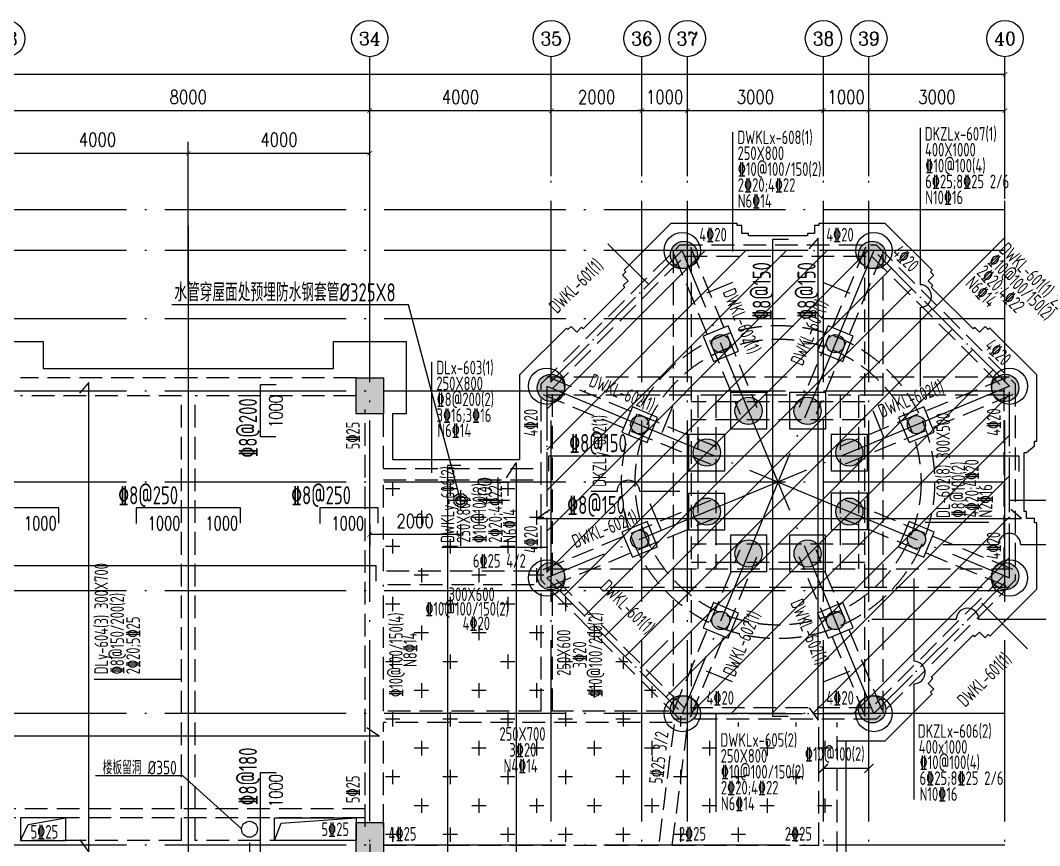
# Model space of a CAD drawing. Header units: millimetres. Extents: x 2998490 to 15040601, y 444546 to 7822218.
# Drawn here: x 14912272 to 14934736, y 7507055 to 7525238 of the extents above; entities that cross this region are included whole.
import ezdxf
from ezdxf.enums import TextEntityAlignment as Align

# ---------------------------------------------------------------- set-up
doc = ezdxf.new("R2010")
doc.units = ezdxf.units.MM
doc.header["$LTSCALE"] = 2000
doc.linetypes.add('DASH', pattern=[0.35, 0.25, -0.1])
doc.linetypes.add('DOTE', pattern=[2.42, 2, -0.2, 0.02, -0.2])
for name, color, linetype in [('3-AXIS', 3, 'Continuous'), ('3-AXIS_TEXT', 7, 'Continuous'), ('3-ban', 84, 'Continuous'), ('3-ban-hatch', 9, 'Continuous'), ('3-ban-rein', 1, 'Continuous'), ('3-ban-TEXT', 7, 'Continuous'), ('3-ban设备基础', 3, 'Continuous'), ('3-column-DOWN', 232, 'Continuous'), ('3-COLUMN-UP', 2, 'Continuous'), ('3-dote', 43, 'DOTE'), ('3-HATCH', 8, 'Continuous'), ('3-liang-rein-X', 54, 'Continuous'), ('3-liang-rein-Y', 130, 'Continuous'), ('3-liang-R截面-X', 50, 'Continuous'), ('3-liang-R截面-Y', 70, 'Continuous'), ('3-liang-s-1', 44, 'Continuous'), ('3-liang-xu', 120, 'DASH'), ('AXIS', 3, 'Continuous'), ('AXIS_TEXT', 7, 'Continuous'), ('DOTE', 9, 'DOTE')]:
    doc.layers.add(name, color=color, linetype=linetype)
doc.layers.add('3-零部件', color=73, linetype='Continuous', lineweight=5)
doc.styles.add('_TCH_AXIS', font='COMPLEX', dxfattribs={"bigfont": 'GBCBIG'})
doc.styles.add('COMPLEX', font='COMPLEX')
doc.styles.add('DIM_FONT', font='SIMPLEX', dxfattribs={"width": 0.8, "bigfont": 'HZTXT'})
doc.styles.add('NT4', font='tssdeng.shx', dxfattribs={"width": 0.65, "bigfont": 'tssdchn.shx'})
doc.styles.add('TJ1', font='tj-romans1.shx', dxfattribs={"width": 0.8, "bigfont": 'tj-hztxt1.shx'})
doc.styles.add('TSSD_Rein', font='Tssdeng.shx', dxfattribs={"width": 0.7, "bigfont": 'hztxt.shx'})
doc.dimstyles.new('DIMN100', dxfattribs={"dimtxt": 300, "dimasz": 100, "dimexe": 250, "dimexo": 300, "dimgap": 150, "dimtad": 1, "dimdec": 0, "dimzin": 0, "dimdsep": 46, "dimtxsty": 'DIM_FONT', "dimblk": 'ARCHTICK', "dimcen": 0.09, "dimclrt": 7, "dimazin": 2, "dimtfac": 1, "dimtdec": 0, "dimtix": 1, "dimtmove": 2, "dimatfit": 3, "dimldrblk": 'ARCHTICK', "dimfxl": 0, "dimtolj": 1, "dimtzin": 0, "dimarcsym": 0})

# ---------------------------------------------------------------- blocks, each defined once
blk = doc.blocks.new('_ArchTick')
at = {"color": 0, "linetype": 'ByBlock', "const_width": 0.15}
blk.add_lwpolyline([(-0.5, -0.5), (0.5, 0.5)], dxfattribs=at)
blk = doc.blocks.new('*D706')
at = {"layer": 'AXIS', "color": 0, "lineweight": -2}
for p, q in [((14911972, 7522109), (14911972, 7523500)), ((14919972, 7522109), (14919972, 7523500)), ((14911972, 7523250), (14919972, 7523250))]:
    blk.add_line(p, q, dxfattribs=at)
at = {"layer": 'Defpoints', "color": 0}
for p in [(14919972, 7523250), (14911972, 7521809), (14919972, 7521809)]:
    blk.add_point(p, dxfattribs=at)
at = {"layer": 'AXIS', "color": 0, "lineweight": -2, "xscale": 100, "yscale": 100, "zscale": 100, "rotation": 180}
blk.add_blockref('_ArchTick', (14911972, 7523250), dxfattribs=at)
at = {"layer": 'AXIS', "color": 0, "lineweight": -2, "xscale": 100, "yscale": 100, "zscale": 100}
blk.add_blockref('_ArchTick', (14919972, 7523250), dxfattribs=at)
at = {"layer": 'AXIS', "color": 7, "insert": (14915972, 7523550), "char_height": 300, "attachment_point": 5, "style": 'DIM_FONT'}
blk.add_mtext('\\A1;8000', dxfattribs=at)
blk = doc.blocks.new('*D707')
at = {"layer": 'AXIS', "color": 0, "lineweight": -2}
for p, q in [((14919972, 7522109), (14919972, 7523500)), ((14923972, 7522109), (14923972, 7523500)), ((14919972, 7523250), (14923972, 7523250))]:
    blk.add_line(p, q, dxfattribs=at)
at = {"layer": 'Defpoints', "color": 0}
for p in [(14923972, 7523250), (14919972, 7521809), (14923972, 7521809)]:
    blk.add_point(p, dxfattribs=at)
at = {"layer": 'AXIS', "color": 0, "lineweight": -2, "xscale": 100, "yscale": 100, "zscale": 100, "rotation": 180}
blk.add_blockref('_ArchTick', (14919972, 7523250), dxfattribs=at)
at = {"layer": 'AXIS', "color": 0, "lineweight": -2, "xscale": 100, "yscale": 100, "zscale": 100}
blk.add_blockref('_ArchTick', (14923972, 7523250), dxfattribs=at)
at = {"layer": 'AXIS', "color": 7, "insert": (14921972, 7523550), "char_height": 300, "attachment_point": 5, "style": 'DIM_FONT'}
blk.add_mtext('\\A1;4000', dxfattribs=at)
blk = doc.blocks.new('*D708')
at = {"layer": 'AXIS', "color": 0, "lineweight": -2}
for p, q in [((14923972, 7522109), (14923972, 7523500)), ((14925972, 7522109), (14925972, 7523500)), ((14923972, 7523250), (14925972, 7523250))]:
    blk.add_line(p, q, dxfattribs=at)
at = {"layer": 'Defpoints', "color": 0}
for p in [(14925972, 7523250), (14923972, 7521809), (14925972, 7521809)]:
    blk.add_point(p, dxfattribs=at)
at = {"layer": 'AXIS', "color": 0, "lineweight": -2, "xscale": 100, "yscale": 100, "zscale": 100, "rotation": 180}
blk.add_blockref('_ArchTick', (14923972, 7523250), dxfattribs=at)
at = {"layer": 'AXIS', "color": 0, "lineweight": -2, "xscale": 100, "yscale": 100, "zscale": 100}
blk.add_blockref('_ArchTick', (14925972, 7523250), dxfattribs=at)
at = {"layer": 'AXIS', "color": 7, "insert": (14924972, 7523550), "char_height": 300, "attachment_point": 5, "style": 'DIM_FONT'}
blk.add_mtext('\\A1;2000', dxfattribs=at)
blk = doc.blocks.new('*D709')
at = {"layer": 'AXIS', "color": 0, "lineweight": -2}
for p, q in [((14925972, 7522109), (14925972, 7523500)), ((14926972, 7522109), (14926972, 7523500)), ((14925972, 7523250), (14925872, 7523250)), ((14925972, 7523250), (14926972, 7523250)), ((14926972, 7523250), (14927072, 7523250))]:
    blk.add_line(p, q, dxfattribs=at)
at = {"layer": 'Defpoints', "color": 0}
for p in [(14926972, 7523250), (14925972, 7521809), (14926972, 7521809)]:
    blk.add_point(p, dxfattribs=at)
at = {"layer": 'AXIS', "color": 0, "lineweight": -2, "xscale": 100, "yscale": 100, "zscale": 100}
blk.add_blockref('_ArchTick', (14925972, 7523250), dxfattribs=at)
at = {"layer": 'AXIS', "color": 0, "lineweight": -2, "xscale": 100, "yscale": 100, "zscale": 100, "rotation": 180}
blk.add_blockref('_ArchTick', (14926972, 7523250), dxfattribs=at)
at = {"layer": 'AXIS', "color": 7, "insert": (14926472, 7523550), "char_height": 300, "attachment_point": 5, "style": 'DIM_FONT'}
blk.add_mtext('\\A1;1000', dxfattribs=at)
blk = doc.blocks.new('*D710')
at = {"layer": 'AXIS', "color": 0, "lineweight": -2}
for p, q in [((14926972, 7522109), (14926972, 7523500)), ((14929972, 7522109), (14929972, 7523500)), ((14926972, 7523250), (14929972, 7523250))]:
    blk.add_line(p, q, dxfattribs=at)
at = {"layer": 'Defpoints', "color": 0}
for p in [(14929972, 7523250), (14926972, 7521809), (14929972, 7521809)]:
    blk.add_point(p, dxfattribs=at)
at = {"layer": 'AXIS', "color": 0, "lineweight": -2, "xscale": 100, "yscale": 100, "zscale": 100, "rotation": 180}
blk.add_blockref('_ArchTick', (14926972, 7523250), dxfattribs=at)
at = {"layer": 'AXIS', "color": 0, "lineweight": -2, "xscale": 100, "yscale": 100, "zscale": 100}
blk.add_blockref('_ArchTick', (14929972, 7523250), dxfattribs=at)
at = {"layer": 'AXIS', "color": 7, "insert": (14928472, 7523550), "char_height": 300, "attachment_point": 5, "style": 'DIM_FONT'}
blk.add_mtext('\\A1;3000', dxfattribs=at)
blk = doc.blocks.new('*D711')
at = {"layer": 'AXIS', "color": 0, "lineweight": -2}
for p, q in [((14929972, 7522109), (14929972, 7523500)), ((14930973, 7522109), (14930973, 7523500)), ((14929972, 7523250), (14929872, 7523250)), ((14929972, 7523250), (14930973, 7523250)), ((14930973, 7523250), (14931073, 7523250))]:
    blk.add_line(p, q, dxfattribs=at)
at = {"layer": 'Defpoints', "color": 0}
for p in [(14930973, 7523250), (14929972, 7521809), (14930973, 7521809)]:
    blk.add_point(p, dxfattribs=at)
at = {"layer": 'AXIS', "color": 0, "lineweight": -2, "xscale": 100, "yscale": 100, "zscale": 100}
blk.add_blockref('_ArchTick', (14929972, 7523250), dxfattribs=at)
at = {"layer": 'AXIS', "color": 0, "lineweight": -2, "xscale": 100, "yscale": 100, "zscale": 100, "rotation": 180}
blk.add_blockref('_ArchTick', (14930973, 7523250), dxfattribs=at)
at = {"layer": 'AXIS', "color": 7, "insert": (14930472, 7523550), "char_height": 300, "attachment_point": 5, "style": 'DIM_FONT'}
blk.add_mtext('\\A1;1000', dxfattribs=at)
blk = doc.blocks.new('*D712')
at = {"layer": 'AXIS', "color": 0, "lineweight": -2}
for p, q in [((14930973, 7522109), (14930973, 7523500)), ((14933972, 7522109), (14933972, 7523500)), ((14930973, 7523250), (14933972, 7523250))]:
    blk.add_line(p, q, dxfattribs=at)
at = {"layer": 'Defpoints', "color": 0}
for p in [(14933972, 7523250), (14930973, 7521809), (14933972, 7521809)]:
    blk.add_point(p, dxfattribs=at)
at = {"layer": 'AXIS', "color": 0, "lineweight": -2, "xscale": 100, "yscale": 100, "zscale": 100, "rotation": 180}
blk.add_blockref('_ArchTick', (14930973, 7523250), dxfattribs=at)
at = {"layer": 'AXIS', "color": 0, "lineweight": -2, "xscale": 100, "yscale": 100, "zscale": 100}
blk.add_blockref('_ArchTick', (14933972, 7523250), dxfattribs=at)
at = {"layer": 'AXIS', "color": 7, "insert": (14932472, 7523550), "char_height": 300, "attachment_point": 5, "style": 'DIM_FONT'}
blk.add_mtext('\\A1;3000', dxfattribs=at)
blk = doc.blocks.new('*D713')
at = {"layer": 'AXIS', "color": 0, "lineweight": -2}
for p, q in [((14857722, 7521309), (14857722, 7524300)), ((14933972, 7521309), (14933972, 7524300)), ((14857722, 7524050), (14933972, 7524050))]:
    blk.add_line(p, q, dxfattribs=at)
at = {"layer": 'Defpoints', "color": 0}
for p in [(14933972, 7524050), (14857722, 7521009), (14933972, 7521009)]:
    blk.add_point(p, dxfattribs=at)
at = {"layer": 'AXIS', "color": 0, "lineweight": -2, "xscale": 100, "yscale": 100, "zscale": 100, "rotation": 180}
blk.add_blockref('_ArchTick', (14857722, 7524050), dxfattribs=at)
at = {"layer": 'AXIS', "color": 0, "lineweight": -2, "xscale": 100, "yscale": 100, "zscale": 100}
blk.add_blockref('_ArchTick', (14933972, 7524050), dxfattribs=at)
at = {"layer": 'AXIS', "color": 7, "insert": (14895847, 7524350), "char_height": 300, "attachment_point": 5, "style": 'DIM_FONT'}
blk.add_mtext('\\A1;76250', dxfattribs=at)
blk = doc.blocks.new('_AXISO')
blk.add_circle((0, 0), 0.5)
at = {"layer": '3-AXIS_TEXT', "style": 'COMPLEX', "width": 1.041667}
blk.add_attdef('A', text='', height=0.56, dxfattribs=at).set_placement((-0.25, -0.28), (0.25, -0.28), align=Align.FIT)
blk = doc.blocks.new('*D824')
at = {"layer": '3-ban设备基础', "color": 0, "lineweight": -2}
for p, q in [((14917322, 7507115), (14917322, 7505767)), ((14919972, 7507093), (14919972, 7505767)), ((14917322, 7506017), (14919972, 7506017))]:
    blk.add_line(p, q, dxfattribs=at)
at = {"layer": 'Defpoints', "color": 0}
for p in [(14917322, 7507415), (14919972, 7507393), (14919972, 7506017)]:
    blk.add_point(p, dxfattribs=at)
at = {"layer": '3-ban设备基础', "color": 0, "lineweight": -2, "xscale": 100, "yscale": 100, "zscale": 100, "rotation": 180}
blk.add_blockref('_ArchTick', (14917322, 7506017), dxfattribs=at)
at = {"layer": '3-ban设备基础', "color": 0, "lineweight": -2, "xscale": 100, "yscale": 100, "zscale": 100}
blk.add_blockref('_ArchTick', (14919972, 7506017), dxfattribs=at)
at = {"layer": '3-ban设备基础', "color": 7, "insert": (14918647, 7506317), "char_height": 300, "attachment_point": 5, "style": 'DIM_FONT'}
blk.add_mtext('\\A1;2650', dxfattribs=at)
blk = doc.blocks.new('*D891')
at = {"layer": '3-ban', "color": 0, "lineweight": -2}
for p, q in [((14922497, 7515065), (14923055, 7515065)), ((14922805, 7515065), (14922805, 7515165)), ((14922805, 7514665), (14922805, 7515065)), ((14922497, 7514665), (14923055, 7514665)), ((14922805, 7514665), (14922805, 7514565))]:
    blk.add_line(p, q, dxfattribs=at)
at = {"layer": 'Defpoints', "color": 0}
for p in [(14922197, 7515065), (14922805, 7515065), (14922197, 7514665)]:
    blk.add_point(p, dxfattribs=at)
at = {"layer": '3-ban', "color": 0, "lineweight": -2, "xscale": 100, "yscale": 100, "zscale": 100}
for p, rotation in [((14922805, 7515065), 270), ((14922805, 7514665), 90)]:
    blk.add_blockref('_ArchTick', p, dxfattribs=dict(at, rotation=rotation))
at = {"layer": '3-ban', "color": 7, "insert": (14922505, 7514865), "char_height": 300, "attachment_point": 5, "rotation": 90, "style": 'DIM_FONT'}
blk.add_mtext('\\A1;400', dxfattribs=at)
blk = doc.blocks.new('*D892')
at = {"layer": '3-ban', "color": 0, "lineweight": -2}
for p, q in [((14919972, 7514140), (14919972, 7513657)), ((14921972, 7514140), (14921972, 7513657)), ((14921972, 7513907), (14919972, 7513907))]:
    blk.add_line(p, q, dxfattribs=at)
at = {"layer": 'Defpoints', "color": 0}
for p in [(14919972, 7514440), (14921972, 7514440), (14919972, 7513907)]:
    blk.add_point(p, dxfattribs=at)
at = {"layer": '3-ban', "color": 0, "lineweight": -2, "xscale": 100, "yscale": 100, "zscale": 100, "rotation": 180}
blk.add_blockref('_ArchTick', (14919972, 7513907), dxfattribs=at)
at = {"layer": '3-ban', "color": 0, "lineweight": -2, "xscale": 100, "yscale": 100, "zscale": 100}
blk.add_blockref('_ArchTick', (14921972, 7513907), dxfattribs=at)
at = {"layer": '3-ban', "color": 7, "insert": (14920972, 7514207), "char_height": 300, "attachment_point": 5, "style": 'DIM_FONT'}
blk.add_mtext('\\A1;2000', dxfattribs=at)
blk = doc.blocks.new('*D1090')
at = {"layer": '3-liang-rein-X', "color": 0, "lineweight": -2}
for p, q in [((14929972, 7508733), (14929972, 7509256)), ((14930973, 7508733), (14930973, 7509256)), ((14930973, 7508756), (14929972, 7508756))]:
    blk.add_line(p, q, dxfattribs=at)
at = {"layer": 'Defpoints', "color": 0}
for p in [(14929972, 7508756), (14929972, 7508133), (14930973, 7508133)]:
    blk.add_point(p, dxfattribs=at)
at = {"layer": '3-liang-rein-X', "color": 0, "lineweight": -2, "xscale": 200, "yscale": 200, "zscale": 200, "rotation": 180}
blk.add_blockref('_ArchTick', (14929972, 7508756), dxfattribs=at)
at = {"layer": '3-liang-rein-X', "color": 0, "lineweight": -2, "xscale": 200, "yscale": 200, "zscale": 200}
blk.add_blockref('_ArchTick', (14930973, 7508756), dxfattribs=at)
blk = doc.blocks.new('*D1572')
at = {"layer": '3-零部件', "color": 0, "lineweight": -2}
for p, q in [((14911972, 7520777), (14911972, 7522561)), ((14915972, 7519371), (14915972, 7522561)), ((14911972, 7522311), (14915972, 7522311))]:
    blk.add_line(p, q, dxfattribs=at)
at = {"layer": 'Defpoints', "color": 0}
for p in [(14915972, 7522311), (14911972, 7520477), (14915972, 7519071)]:
    blk.add_point(p, dxfattribs=at)
at = {"layer": '3-零部件', "color": 0, "lineweight": -2, "xscale": 100, "yscale": 100, "zscale": 100, "rotation": 180}
blk.add_blockref('_ArchTick', (14911972, 7522311), dxfattribs=at)
at = {"layer": '3-零部件', "color": 0, "lineweight": -2, "xscale": 100, "yscale": 100, "zscale": 100}
blk.add_blockref('_ArchTick', (14915972, 7522311), dxfattribs=at)
at = {"layer": '3-零部件', "color": 7, "insert": (14913972, 7522611), "char_height": 300, "attachment_point": 5, "style": 'DIM_FONT'}
blk.add_mtext('\\A1;4000', dxfattribs=at)
blk = doc.blocks.new('*D1573')
at = {"layer": '3-零部件', "color": 0, "lineweight": -2}
for p, q in [((14915972, 7519371), (14915972, 7522561)), ((14919972, 7520842), (14919972, 7522561)), ((14915972, 7522311), (14919972, 7522311))]:
    blk.add_line(p, q, dxfattribs=at)
at = {"layer": 'Defpoints', "color": 0}
for p in [(14919972, 7522311), (14919972, 7520542), (14915972, 7519071)]:
    blk.add_point(p, dxfattribs=at)
at = {"layer": '3-零部件', "color": 0, "lineweight": -2, "xscale": 100, "yscale": 100, "zscale": 100, "rotation": 180}
blk.add_blockref('_ArchTick', (14915972, 7522311), dxfattribs=at)
at = {"layer": '3-零部件', "color": 0, "lineweight": -2, "xscale": 100, "yscale": 100, "zscale": 100}
blk.add_blockref('_ArchTick', (14919972, 7522311), dxfattribs=at)
at = {"layer": '3-零部件', "color": 7, "insert": (14917972, 7522611), "char_height": 300, "attachment_point": 5, "style": 'DIM_FONT'}
blk.add_mtext('\\A1;4000', dxfattribs=at)

msp = doc.modelspace()

# ---------------------------------------------------------------- hatches: boundary and pattern name
at = {"layer": '3-ban-hatch'}
h = msp.add_hatch(dxfattribs=at)
h.set_pattern_fill('ANSI31', color=8, scale=200, style=0)
h.set_pattern_definition([(225, (29072242.45, 15014267.4), (449.012806, -449.012806), [])])
h.paths.add_polyline_path([(14923871.9, 7517177.9), (14926859.4, 7520165.4), (14931084.4, 7520165.4), (14934071.9, 7517177.9), (14934071.9, 7512953), (14931084.4, 7509965.4), (14926859.4, 7509965.4), (14923871.9, 7512953)])
h = msp.add_hatch(dxfattribs=at)
h.set_pattern_fill('CROSS', color=8, scale=100, style=0)
h.set_pattern_definition([(180, (29072242.45, 15014267.4), (-635, -635), [317.5, -952.5]), (270, (29072083.7, 15014426.2), (635, -635), [317.5, -952.5])])
h.paths.add_polyline_path([(14930272.1, 7494765.4), (14930272.1, 7509765.4), (14926964.9, 7509765.4), (14923871.9, 7512953), (14923871.9, 7515365.4), (14920272.1, 7515365.4), (14920272.1, 7493965.4), (14927571.9, 7493965.4), (14927571.9, 7494765.4)])
at = {"layer": '3-HATCH'}
h = msp.add_hatch(color=256, dxfattribs=at)
edge = h.paths.add_edge_path()
edge.add_arc((14926897.7, 7520073), 300, 0, 360)
h = msp.add_hatch(color=256, dxfattribs=at)
edge = h.paths.add_edge_path()
edge.add_arc((14931046.1, 7520073), 300, 0, 360)
h = msp.add_hatch(color=256, dxfattribs=at)
edge = h.paths.add_edge_path()
edge.add_arc((14927709.1, 7518114.2), 200, 0, 360)
h = msp.add_hatch(color=256, dxfattribs=at)
edge = h.paths.add_edge_path()
edge.add_arc((14930234.6, 7518114.3), 200, 0, 360)
h = msp.add_hatch(color=256, dxfattribs=at)
edge = h.paths.add_edge_path()
edge.add_arc((14923964.3, 7517139.7), 300, 0, 360)
h = msp.add_hatch(color=256, dxfattribs=at)
edge = h.paths.add_edge_path()
edge.add_arc((14933979.5, 7517139.7), 300, 0, 360)
for points in [[(14920272.1, 7516565.4), (14919672.1, 7516565.4), (14919672.1, 7517365.4), (14920272.1, 7517365.4)], [(14920272.1, 7506765.4), (14919672.1, 7506765.4), (14919672.1, 7507565.4), (14920272.1, 7507565.4)]]:
    msp.add_hatch(color=256, dxfattribs=at).paths.add_polyline_path(points)
h = msp.add_hatch(color=256, dxfattribs=at)
edge = h.paths.add_edge_path()
edge.add_arc((14928321.6, 7516635.5), 300, 0, 360)
h = msp.add_hatch(color=256, dxfattribs=at)
edge = h.paths.add_edge_path()
edge.add_arc((14929622.3, 7516635.6), 300, 0, 360)
h = msp.add_hatch(color=256, dxfattribs=at)
edge = h.paths.add_edge_path()
edge.add_arc((14925922.3, 7516327.5), 200, 0, 360)
h = msp.add_hatch(color=256, dxfattribs=at)
edge = h.paths.add_edge_path()
edge.add_arc((14932020.6, 7516328.7), 200, 0, 360)
h = msp.add_hatch(color=256, dxfattribs=at)
edge = h.paths.add_edge_path()
edge.add_arc((14927400.7, 7515716.3), 300, 0, 360)
h = msp.add_hatch(color=256, dxfattribs=at)
edge = h.paths.add_edge_path()
edge.add_arc((14930542.9, 7515715.3), 300, 0, 360)
h = msp.add_hatch(color=256, dxfattribs=at)
edge = h.paths.add_edge_path()
edge.add_arc((14927400.5, 7514414), 300, 0, 360)
h = msp.add_hatch(color=256, dxfattribs=at)
edge = h.paths.add_edge_path()
edge.add_arc((14930543.1, 7514413.6), 300, 0, 360)
h = msp.add_hatch(color=256, dxfattribs=at)
edge = h.paths.add_edge_path()
edge.add_arc((14925922.1, 7513802.3), 200, 0, 360)
h = msp.add_hatch(color=256, dxfattribs=at)
edge = h.paths.add_edge_path()
edge.add_arc((14932021.4, 7513802.7), 200, 0, 360)
h = msp.add_hatch(color=256, dxfattribs=at)
edge = h.paths.add_edge_path()
edge.add_arc((14928321.3, 7513493.3), 300, 0, 360)
h = msp.add_hatch(color=256, dxfattribs=at)
edge = h.paths.add_edge_path()
edge.add_arc((14929623.2, 7513493.2), 300, 0, 360)
h = msp.add_hatch(color=256, dxfattribs=at)
edge = h.paths.add_edge_path()
edge.add_arc((14923964.3, 7512991.2), 300, 0, 360)
h = msp.add_hatch(color=256, dxfattribs=at)
edge = h.paths.add_edge_path()
edge.add_arc((14933979.5, 7512991.2), 300, 0, 360)
h = msp.add_hatch(color=256, dxfattribs=at)
edge = h.paths.add_edge_path()
edge.add_arc((14927708.3, 7512015.5), 200, 0, 360)
h = msp.add_hatch(color=256, dxfattribs=at)
edge = h.paths.add_edge_path()
edge.add_arc((14930235.1, 7512015.5), 200, 0, 360)
h = msp.add_hatch(color=256, dxfattribs=at)
edge = h.paths.add_edge_path()
edge.add_arc((14926897.7, 7510057.8), 300, 0, 360)
h = msp.add_hatch(color=256, dxfattribs=at)
edge = h.paths.add_edge_path()
edge.add_arc((14931046.1, 7510057.8), 300, 0, 360)

# ---------------------------------------------------------------- linework, layer by layer
at = {"layer": '3-AXIS', "color": 15, "linetype": 'DOTE'}
for p, q in [((14919972.1, 7493065.4), (14919972.1, 7521720.3)), ((14923972.1, 7493065.4), (14923972.1, 7521720.3)), ((14925972.1, 7493065.4), (14925972.1, 7521720.3)), ((14926971.7, 7493065.4), (14926971.7, 7521720.4)), ((14929972.1, 7493065.4), (14929972.1, 7521720.3)), ((14930972.6, 7493065.4), (14930972.6, 7521720.4)), ((14933972.1, 7493065.4), (14933972.1, 7521720.3)), ((14933972.1, 7521065.4), (14854748.9, 7521065.4)), ((14933972.1, 7520165.4), (14854748.9, 7520165.4)), ((14933972.1, 7518665.4), (14854748.9, 7518665.4)), ((14933972.1, 7517065.4), (14854748.9, 7517065.4)), ((14933972.1, 7515065.4), (14854748.9, 7515065.4)), ((14933972.1, 7512665.4), (14854748.9, 7512665.4)), ((14933972.1, 7509965.4), (14854748.9, 7509965.4)), ((14933972.1, 7507065.4), (14854748.9, 7507065.4))]:
    msp.add_line(p, q, dxfattribs=at)
at = {"layer": '3-ban'}
for p, q in [((14920829.5, 7518969.3), (14915612.8, 7518969.3)), ((14921972.1, 7514665.4), (14920829.5, 7518969.3))]:
    msp.add_line(p, q, dxfattribs=at)
at = {"layer": '3-ban-rein'}
for points in [[(14929192.5, 7509900.6), (14928854.5, 7509900.6), (14928854.5, 7520416.5), (14929200.5, 7520416.5)], [(14929660, 7510091.7), (14929853.4, 7509818.1), (14929853.4, 7520436.7), (14929650.3, 7520207.3)], [(14913584.4, 7507181.5), (14913777.9, 7506907.9), (14913777.9, 7517255.7), (14913574.8, 7517026.4)], [(14917900.7, 7516065.4), (14917562.7, 7516065.4), (14917562.7, 7517215.4), (14917908.7, 7517215.4)], [(14923917.2, 7515309.1), (14923917.2, 7515647), (14934277.6, 7515647), (14934277.6, 7515301)], [(14921980, 7515433.2), (14921687.9, 7515433.2), (14921687.9, 7494167.5), (14922017.2, 7494167.5)], [(14922982.8, 7515160.4), (14923200.8, 7515486), (14923200.8, 7494123.6), (14922903.3, 7494465.7)], [(14913122.2, 7514159.7), (14913122.2, 7514497.7), (14910822.2, 7514497.7), (14910822.2, 7514151.7)], [(14917122.2, 7514159.7), (14917122.2, 7514497.7), (14914822.2, 7514497.7), (14914822.2, 7514151.7)], [(14920160.5, 7514159.7), (14920160.5, 7514497.7), (14918872.2, 7514497.7), (14918872.2, 7514151.7)], [(14923939, 7514454.9), (14923665.4, 7514261.5), (14934333.7, 7514261.5), (14934104.3, 7514464.6)], [(14920116, 7512884.3), (14920116, 7513222.2), (14857524.9, 7513222.2), (14857524.9, 7512876.2)], [(14919910.2, 7509657.2), (14920183.9, 7509463.8), (14857522.8, 7509463.8), (14857752.1, 7509666.9)], [(14917900.7, 7505865.4), (14917562.8, 7505865.4), (14917562.8, 7508663), (14917908.8, 7508663)]]:
    msp.add_lwpolyline(points, dxfattribs=at)
at = {"layer": '3-ban设备基础'}
for p, q in [((14921972.1, 7514890.4), (14921972.1, 7514440.4)), ((14921747.1, 7514665.4), (14922197.1, 7514665.4)), ((14915853.3, 7508589.1), (14913928.4, 7508589.1)), ((14915853.3, 7508589.1), (14917147.5, 7507426.4))]:
    msp.add_line(p, q, dxfattribs=at)
for centre, radius in [((14921972.1, 7514665.4), 150), ((14917322.1, 7507415.4), 175)]:
    msp.add_circle(centre, radius, dxfattribs=at)
at = {"layer": '3-ban设备基础', "color": 1}
msp.add_circle((14921972.1, 7514665.4), 100, dxfattribs=at)
at = {"layer": '3-column-DOWN'}
for centre in [(14926859.4, 7520165.4), (14931084.4, 7520165.4), (14923871.9, 7517177.9), (14934071.9, 7517177.9), (14923871.9, 7512952.9), (14934071.9, 7512952.9), (14926859.4, 7509965.4), (14931084.4, 7509965.4)]:
    msp.add_circle(centre, 400, dxfattribs=at)
at = {"layer": '3-COLUMN-UP'}
for points in [[(14920272.1, 7516565.4), (14919672.1, 7516565.4), (14919672.1, 7517365.4), (14920272.1, 7517365.4)], [(14920272.1, 7506765.4), (14919672.1, 7506765.4), (14919672.1, 7507565.4), (14920272.1, 7507565.4)]]:
    msp.add_lwpolyline(points, close=True, dxfattribs=at)
for centre, radius in [((14926897.7, 7520073), 300), ((14931046.1, 7520073), 300), ((14927709.1, 7518114.2), 200), ((14930234.6, 7518114.3), 200), ((14923964.3, 7517139.7), 300), ((14933979.5, 7517139.7), 300), ((14928321.6, 7516635.5), 300), ((14929622.3, 7516635.6), 300), ((14925922.3, 7516327.5), 200), ((14932020.6, 7516328.7), 200), ((14927400.7, 7515716.3), 300), ((14930542.9, 7515715.3), 300), ((14927400.5, 7514414), 300), ((14930543.1, 7514413.6), 300), ((14925922.1, 7513802.3), 200), ((14932021.4, 7513802.7), 200), ((14928321.3, 7513493.3), 300), ((14929623.2, 7513493.2), 300), ((14923964.3, 7512991.2), 300), ((14933979.5, 7512991.2), 300), ((14927708.3, 7512015.5), 200), ((14930235.1, 7512015.5), 200), ((14926897.7, 7510057.8), 300), ((14931046.1, 7510057.8), 300)]:
    msp.add_circle(centre, radius, dxfattribs=at)
at = {"layer": '3-dote'}
for p, q in [((14915972.1, 7520707.8), (14915972.1, 7492020.8)), ((14915972.1, 7519070.6), (14915972.1, 7490889))]:
    msp.add_line(p, q, dxfattribs=at)
at = {"layer": '3-liang-R截面-X'}
for p, q in [((14932102.3, 7522871.9), (14932102.3, 7519413)), ((14927969.9, 7522778.9), (14927969.9, 7520147.3)), ((14927968.8, 7519464.6), (14927391.7, 7519230.1)), ((14929975.1, 7519464.6), (14930552.1, 7519230.1)), ((14932102.3, 7518913.5), (14932102.3, 7517169.1)), ((14921331.8, 7517706), (14921331.8, 7515268.6)), ((14926641.4, 7516730.9), (14926407, 7516153.9)), ((14931301.1, 7516056.4), (14931066.6, 7516633.5)), ((14926146.4, 7514595.2), (14926388.6, 7514021.4)), ((14933620, 7514172.4), (14932212.5, 7514172.4)), ((14933821.9, 7513685), (14932600.1, 7513685)), ((14938196.8, 7513685), (14934321.9, 7513685)), ((14931964.3, 7512942), (14931964.3, 7511119.1)), ((14927968.8, 7510666.3), (14927391.7, 7510900.8)), ((14929975.1, 7510666.3), (14930552.1, 7510900.8)), ((14931964.3, 7510619.7), (14931964.3, 7508072.2)), ((14927597.9, 7509974.2), (14927597.9, 7507796.6))]:
    msp.add_line(p, q, dxfattribs=at)
for centre, radius, start, end in [((14932102.3, 7519163.2), 249.7, 270, 90), ((14934071.9, 7513685), 250, 0, 180), ((14931964.3, 7510869.4), 249.7, 270, 90)]:
    msp.add_arc(centre, radius, start, end, dxfattribs=at)
at = {"layer": '3-liang-R截面-Y'}
for p, q in [((14933968.6, 7520451.6), (14932391.7, 7518874.8)), ((14925221.5, 7520315), (14926121.1, 7519415.3)), ((14925422.3, 7514857.4), (14924845.6, 7514857.4)), ((14926805.4, 7514857.4), (14925921.7, 7514857.4)), ((14936153.3, 7514662.4), (14934067.5, 7514662.4)), ((14923900.4, 7513622.4), (14921559, 7513622.4)), ((14933461.7, 7512395.2), (14934465.9, 7511391.1)), ((14932898.3, 7512035.2), (14931035.8, 7512035.2)), ((14936128.4, 7512035.2), (14933398.3, 7512035.2)), ((14926539.7, 7511576), (14925929.8, 7510966)), ((14913895.6, 7510724.8), (14915822.1, 7510724.8))]:
    msp.add_line(p, q, dxfattribs=at)
for centre, radius in [((14925672, 7514857.4), 249.7), ((14933148.3, 7512035.2), 250)]:
    msp.add_arc(centre, radius, 0, 180, dxfattribs=at)
at = {"layer": '3-liang-s-1'}
for points in [[(14930272.1, 7509365.4), (14931332.9, 7509365.4), (14932366, 7510398.5), (14932330.7, 7510433.9), (14932401.4, 7510504.6), (14932277.6, 7510628.3), (14932383.7, 7510734.4), (14932348.4, 7510769.8), (14932383.7, 7510805.1), (14932383.7, 7510805.1), (14933232.2, 7511653.6), (14933232.2, 7511653.6), (14933267.6, 7511689), (14933303, 7511653.6), (14933409, 7511759.7), (14933532.8, 7511636), (14933603.5, 7511706.7), (14933638.8, 7511671.3), (14934671.9, 7512704.4), (14934671.9, 7514165.4), (14934621.9, 7514165.4), (14934621.9, 7514265.4), (14934446.9, 7514265.4), (14934446.9, 7514415.4), (14934396.9, 7514415.4), (14934396.9, 7514465.4), (14934396.9, 7514465.4), (14934396.9, 7515665.4), (14934396.9, 7515665.4), (14934396.9, 7515715.4), (14934446.9, 7515715.4), (14934621.9, 7515865.4), (14934621.9, 7515965.4), (14934671.9, 7515965.4), (14934671.9, 7517426.5), (14933638.8, 7518459.6), (14933603.5, 7518424.2), (14933532.8, 7518494.9), (14933409, 7518371.2), (14933303, 7518477.2), (14933267.6, 7518441.9), (14933232.2, 7518477.2), (14933232.2, 7518477.2), (14932383.7, 7519325.8), (14932383.7, 7519325.8), (14932348.4, 7519361.1), (14932383.7, 7519396.5), (14932277.6, 7519502.5), (14932401.4, 7519626.3), (14932330.7, 7519697), (14932366, 7519732.3), (14931332.9, 7520765.4), (14929871.9, 7520765.4), (14929871.9, 7520715.4), (14929771.9, 7520715.4), (14929771.9, 7520540.4), (14929621.9, 7520540.4), (14929621.9, 7520490.4), (14929571.9, 7520490.4), (14929571.9, 7520490.4), (14928371.9, 7520490.4), (14928371.9, 7520490.4), (14928321.9, 7520490.4), (14928321.9, 7520540.4), (14928171.9, 7520540.4), (14928171.9, 7520715.4), (14928071.9, 7520715.4), (14928071.9, 7520765.4), (14926610.9, 7520765.4), (14925577.8, 7519732.3), (14925613.2, 7519697), (14925542.5, 7519626.3), (14925666.2, 7519502.5), (14925560.1, 7519396.5), (14925595.5, 7519361.1), (14925560.1, 7519325.8), (14925560.1, 7519325.8), (14924711.6, 7518477.2), (14924711.6, 7518477.2), (14924676.2, 7518441.9), (14924640.9, 7518477.2), (14924534.8, 7518371.2), (14924411.1, 7518494.9), (14924340.4, 7518424.2), (14924305, 7518459.6), (14923271.9, 7517426.5), (14923271.9, 7515565.4)], [(14880772.1, 7517565.4), (14887172.1, 7517565.4), (14887172.1, 7518165.4), (14888772.1, 7518165.4), (14888772.1, 7517565.4), (14895172.1, 7517565.4), (14895172.1, 7518165.4), (14896772.1, 7518165.4), (14896772.1, 7517565.4), (14903172.1, 7517565.4), (14903172.1, 7518165.4), (14904772.1, 7518165.4), (14904772.1, 7517565.4), (14911172.1, 7517565.4), (14911172.1, 7518165.4), (14912772.1, 7518165.4), (14912772.1, 7517565.4), (14919172.1, 7517565.4), (14919172.1, 7518165.4), (14920772.1, 7518165.4), (14920772.1, 7516565.4), (14920472.1, 7516565.4), (14920472.1, 7515565.4), (14923271.9, 7515565.4)], [(14920272.1, 7493365.4), (14920272.1, 7493965.4), (14927771.9, 7493965.4), (14927771.9, 7494565.4), (14930472.1, 7494565.4), (14930472.1, 7509365.4)], [(14912272.1, 7507165.4), (14912440.4, 7507521.9), (14913272.1, 7507665.4)], [(14917872.1, 7507165.4), (14918018.7, 7507550.2), (14919672.1, 7507665.4)]]:
    msp.add_lwpolyline(points, dxfattribs=at)
at = {"layer": '3-liang-s-1', "color": 2}
for points in [[(14927546.5, 7517722.7), (14928100.9, 7517952.3), (14927871.3, 7518506.6), (14927316.9, 7518277)], [(14929843, 7517952.3), (14930397.3, 7517722.7), (14930626.9, 7518277), (14930072.6, 7518506.6)], [(14927921, 7516236.8), (14928721, 7516236.8), (14928721, 7517036.8), (14927921, 7517036.8)], [(14929222.8, 7516236.8), (14930022.8, 7516236.8), (14930022.8, 7517036.8), (14929222.8, 7517036.8)], [(14926085.1, 7515936.5), (14926314.7, 7516490.8), (14925760.4, 7516720.4), (14925530.7, 7516166.1)], [(14931629.2, 7516490.8), (14931858.8, 7515936.5), (14932413.1, 7516166.1), (14932183.5, 7516720.4)], [(14927000.8, 7515316.2), (14927800.8, 7515316.2), (14927800.8, 7516116.2), (14927000.8, 7516116.2)], [(14930143.5, 7515316.4), (14930943.5, 7515316.4), (14930943.5, 7516116.4), (14930143.5, 7516116.4)], [(14927000.8, 7514014.7), (14927800.8, 7514014.7), (14927800.8, 7514814.7), (14927000.8, 7514814.7)], [(14930143.5, 7514018), (14930943.5, 7514018), (14930943.5, 7514818), (14930143.5, 7514818)], [(14926314.7, 7513640.1), (14926085.1, 7514194.4), (14925530.7, 7513964.8), (14925760.4, 7513410.4)], [(14931858.8, 7514194.4), (14931629.2, 7513640.1), (14932183.5, 7513410.4), (14932413.1, 7513964.8)], [(14927921.2, 7513094.5), (14928721.2, 7513094.5), (14928721.2, 7513894.5), (14927921.2, 7513894.5)], [(14929220, 7513094.5), (14930020, 7513094.5), (14930020, 7513894.5), (14929220, 7513894.5)], [(14928100.9, 7512178.6), (14927546.5, 7512408.2), (14927316.9, 7511853.9), (14927871.3, 7511624.3)], [(14930397.3, 7512408.2), (14929843, 7512178.6), (14930072.6, 7511624.3), (14930626.9, 7511853.9)]]:
    msp.add_lwpolyline(points, close=True, dxfattribs=at)
at = {"layer": '3-liang-s-1'}
for points in [[(14912272.1, 7507165.4), (14913272.1, 7507165.4), (14913272.1, 7507665.4), (14912272.1, 7507665.4)], [(14917872.1, 7507665.4), (14919672.1, 7507665.4), (14919672.1, 7507165.4), (14917872.1, 7507165.4)]]:
    msp.add_lwpolyline(points, close=True, dxfattribs=at)
at = {"layer": '3-liang-xu'}
for p, q in [((14926659.4, 7520165.4), (14926659.4, 7509965.4)), ((14927044.3, 7520241.9), (14928506, 7516712)), ((14927059.4, 7520165.4), (14927059.4, 7509965.4)), ((14930899.6, 7520241.9), (14929437.8, 7516712)), ((14930884.4, 7509965.4), (14930884.4, 7520165.4)), ((14931284.4, 7509965.4), (14931284.4, 7520165.4)), ((14926674.7, 7520088.8), (14928136.5, 7516559)), ((14931269.2, 7520088.8), (14929807.4, 7516559)), ((14919672.2, 7517365.4), (14912272.2, 7517365.4)), ((14934071.9, 7517377.9), (14923871.9, 7517377.9)), ((14923948.5, 7517362.7), (14927600.8, 7515849.8)), ((14933995.4, 7517362.7), (14930343, 7515849.8)), ((14923795.4, 7516993.1), (14927600.8, 7515416.9)), ((14934148.5, 7516993.1), (14930343, 7515416.9)), ((14915822.2, 7516965.4), (14912272.2, 7516965.4)), ((14915822.2, 7507165.4), (14915822.2, 7516965.4)), ((14919672.2, 7516965.4), (14916122.2, 7516965.4)), ((14916122.2, 7507165.4), (14916122.2, 7516965.4)), ((14934071.9, 7516977.9), (14923871.9, 7516977.9)), ((14930884.4, 7516836.8), (14927059.4, 7516836.8)), ((14927200.8, 7516977.9), (14927200.8, 7513152.9)), ((14927600.8, 7516977.9), (14927600.8, 7513152.9)), ((14930343.5, 7516978.3), (14930343.5, 7513153.4)), ((14930743.5, 7516978.3), (14930743.5, 7513153.4)), ((14919872.2, 7507465.4), (14919872.2, 7516665.4)), ((14920272.2, 7515365.4), (14920272.2, 7516665.4)), ((14930884.4, 7516436.8), (14927059.4, 7516436.8)), ((14920272.2, 7515365.4), (14923747.2, 7515365.4)), ((14920272.2, 7515115.4), (14923747.2, 7515115.4)), ((14920272.2, 7513102.9), (14920272.2, 7515115.4)), ((14923795.4, 7513137.7), (14927600.8, 7514714)), ((14934148.5, 7513137.7), (14930343, 7514714)), ((14923948.5, 7512768.2), (14927600.8, 7514281)), ((14933995.4, 7512768.2), (14930343, 7514281)), ((14930884.1, 7513694.5), (14927059.1, 7513694.5)), ((14926674.7, 7510042.1), (14928136.5, 7513571.9)), ((14927044.3, 7509889), (14928506, 7513418.9)), ((14930899.6, 7509889), (14929437.8, 7513418.9)), ((14931269.2, 7510042.1), (14929807.4, 7513571.9)), ((14930884.1, 7513294.5), (14927059.1, 7513294.5)), ((14923640.3, 7513102.9), (14920272.2, 7513102.9)), ((14923871.9, 7513152.9), (14934071.9, 7513152.9)), ((14920272.2, 7512065.4), (14920272.2, 7512802.9)), ((14922272.2, 7512802.9), (14920272.2, 7512802.9)), ((14923593, 7512802.9), (14922472.2, 7512802.9)), ((14923871.9, 7512752.9), (14934071.9, 7512752.9)), ((14923747.2, 7510015.4), (14923747.2, 7512679.4)), ((14923997.2, 7510015.4), (14923997.2, 7512651.6)), ((14920272.2, 7510015.4), (14920272.2, 7511865.4)), ((14922272.2, 7510015.4), (14920272.2, 7510015.4)), ((14923747.2, 7510015.4), (14922472.2, 7510015.4)), ((14926563.8, 7510015.4), (14923997.2, 7510015.4)), ((14920272.2, 7507465.4), (14920272.2, 7509765.4)), ((14926636, 7509765.4), (14920272.2, 7509765.4)), ((14926677.9, 7509726.7), (14926338.1, 7507065.4)), ((14926640.6, 7507065.4), (14926975.5, 7509688.7)), ((14929872.2, 7507065.4), (14929872.2, 7509765.4)), ((14930272.2, 7503365.4), (14930272.2, 7509765.4)), ((14919872.2, 7507865.4), (14857722.2, 7507865.4)), ((14919872.2, 7507665.4), (14857722.2, 7507665.4)), ((14915822.2, 7507165.4), (14912272.1, 7507165.4)), ((14919672.2, 7507165.4), (14916122.2, 7507165.4)), ((14920272.2, 7507065.4), (14926338.1, 7507065.4)), ((14926640.6, 7507065.4), (14929872.2, 7507065.4))]:
    msp.add_line(p, q, dxfattribs=at)
for points in [[(14934196.9, 7517229.7), (14934196.9, 7512901.2), (14931136.2, 7509840.4), (14926807.7, 7509840.4), (14923746.9, 7512901.2), (14923746.9, 7517229.7), (14926807.7, 7520290.4), (14931136.2, 7520290.4)], [(14933946.9, 7517126.1), (14933946.9, 7513004.7), (14931032.6, 7510090.4), (14926911.2, 7510090.4), (14923996.9, 7513004.7), (14923996.9, 7517126.1), (14926911.2, 7520040.4), (14931032.6, 7520040.4)]]:
    msp.add_lwpolyline(points, close=True, dxfattribs=at)
for radius in [3450.4, 3150.4]:
    msp.add_circle((14928971.9, 7515065.4), radius, dxfattribs=at)
at = {"layer": 'AXIS'}
for p, q in [((14919972.1, 7521808.7), (14919972.1, 7524438.2)), ((14923972.1, 7521808.7), (14923972.1, 7524438.2)), ((14925972.1, 7521808.7), (14925972.1, 7524438.2)), ((14926971.7, 7521808.7), (14926971.7, 7524438.2)), ((14929972.1, 7521808.7), (14929972.1, 7524438.2)), ((14930972.6, 7521808.7), (14930972.6, 7524438.2)), ((14933972.1, 7521808.7), (14933972.1, 7524438.2))]:
    msp.add_line(p, q, dxfattribs=at)
at = {"layer": 'DOTE'}
for p, q in [((14931084.4, 7520165.4), (14926859.4, 7509965.4)), ((14931084.4, 7509965.4), (14926859.4, 7520165.4)), ((14934071.9, 7517177.9), (14923871.9, 7512952.9)), ((14923871.9, 7517177.9), (14934071.9, 7512952.9))]:
    msp.add_line(p, q, dxfattribs=at)
at = {"layer": 'DOTE', "ltscale": 0.3}
msp.add_lwpolyline([(14923871.9, 7517177.9), (14923871.9, 7512952.9), (14926859.4, 7509965.4), (14931084.4, 7509965.4), (14934071.9, 7512952.9), (14934071.9, 7517177.9), (14931084.4, 7520165.4), (14926859.4, 7520165.4)], close=True, dxfattribs=at)

# ---------------------------------------------------------------- block references
at = {"layer": 'AXIS'}
ref = msp.add_blockref('_AXISO', (14911972.1, 7524838.2), dxfattribs=dict(at, xscale=800, yscale=800, zscale=800))
ref.add_attrib('A', '33', dxfattribs={"layer": 'AXIS_TEXT', "height": 300.65, "style": '_TCH_AXIS'}).set_placement((14911735.9, 7524687.8), (14912208.4, 7524687.8), align=Align.FIT)
ref = msp.add_blockref('_AXISO', (14919972.1, 7524838.2), dxfattribs=dict(at, xscale=800, yscale=800, zscale=800))
ref.add_attrib('A', '34', dxfattribs={"layer": 'AXIS_TEXT', "height": 288.12, "style": '_TCH_AXIS'}).set_placement((14919732, 7524694.1), (14920212.2, 7524694.1), align=Align.FIT)
ref = msp.add_blockref('_AXISO', (14923972.1, 7524838.2), dxfattribs=dict(at, xscale=800, yscale=800, zscale=800))
ref.add_attrib('A', '35', dxfattribs={"layer": 'AXIS_TEXT', "height": 300.65, "style": '_TCH_AXIS'}).set_placement((14923735.9, 7524687.8), (14924208.4, 7524687.8), align=Align.FIT)
ref = msp.add_blockref('_AXISO', (14925972.1, 7524838.2), dxfattribs=dict(at, xscale=800, yscale=800, zscale=800))
ref.add_attrib('A', '36', dxfattribs={"layer": 'AXIS_TEXT', "height": 300.65, "style": '_TCH_AXIS'}).set_placement((14925735.9, 7524687.8), (14926208.4, 7524687.8), align=Align.FIT)
ref = msp.add_blockref('_AXISO', (14926971.7, 7524838.2), dxfattribs=dict(at, xscale=800, yscale=800, zscale=800))
ref.add_attrib('A', '37', dxfattribs={"layer": 'AXIS_TEXT', "height": 300.65, "style": '_TCH_AXIS'}).set_placement((14926735.5, 7524687.8), (14927207.9, 7524687.8), align=Align.FIT)
ref = msp.add_blockref('_AXISO', (14929972.1, 7524838.2), dxfattribs=dict(at, xscale=800, yscale=800, zscale=800))
ref.add_attrib('A', '38', dxfattribs={"layer": 'AXIS_TEXT', "height": 300.65, "style": '_TCH_AXIS'}).set_placement((14929735.9, 7524687.8), (14930208.4, 7524687.8), align=Align.FIT)
ref = msp.add_blockref('_AXISO', (14930972.6, 7524838.2), dxfattribs=dict(at, xscale=800, yscale=800, zscale=800))
ref.add_attrib('A', '39', dxfattribs={"layer": 'AXIS_TEXT', "height": 300.65, "style": '_TCH_AXIS'}).set_placement((14930736.4, 7524687.8), (14931208.8, 7524687.8), align=Align.FIT)
ref = msp.add_blockref('_AXISO', (14933972.1, 7524838.2), dxfattribs=dict(at, xscale=800, yscale=800, zscale=800))
ref.add_attrib('A', '40', dxfattribs={"layer": 'AXIS_TEXT', "height": 288.12, "style": '_TCH_AXIS'}).set_placement((14933732, 7524694.1), (14934212.2, 7524694.1), align=Align.FIT)

# ---------------------------------------------------------------- texts
at = {"layer": '3-ban', "style": 'TSSD_Rein', "width": 0.7}
for s, rotation, p in [('%%1328@150', 89.99419, (14928808.9, 7518642.3, -5065)), ('%%1328@150', 89.99419, (14929799.3, 7518642.3, -5065)), ('水管穿屋面处预埋防水钢套管%%C325X8', 359.99419, (14915664.3, 7519046.3, -5065)), ('%%1328@200', 89.99419, (14917485.6, 7515604.3, -5065)), ('%%1328@150', 359.99419, (14924368.7, 7515724.1, -5065)), ('%%1328@250', 0.00581, (14914429.7, 7514574.6, -5065)), ('%%1328@250', 0.00581, (14918240.2, 7514574.6, -5065)), ('%%1328@150', 359.99419, (14924325.6, 7514361.4, -5065)), ('%%1328@180', 89.99419, (14917485.7, 7507939, -5065))]:
    msp.add_text(s, height=400, rotation=rotation, dxfattribs=at).set_placement(p)
at = {"layer": '3-ban-TEXT', "style": 'TJ1', "width": 0.7}
for p in [(14918052.6, 7516262.4), (14918052.7, 7507908.1)]:
    msp.add_text('1000', height=300, rotation=90, dxfattribs=at).set_placement(p)
for p in [(14912351.8, 7514007.8), (14915078.9, 7514007.8), (14916351.8, 7514007.8), (14919128.9, 7514007.8)]:
    msp.add_text('1000', height=300, dxfattribs=at).set_placement(p)
at = {"layer": '3-ban设备基础', "style": 'NT4', "width": 0.75}
msp.add_text('楼板留洞 %%C350', height=300, dxfattribs=at).set_placement((14914902.8, 7508789.1), align=Align.MIDDLE)
at = {"layer": '3-liang-rein-X', "style": 'TSSD_Rein', "width": 0.7}
for s, p in [('%%13210@100/150(2)', (14928082.7, 7521811.2)), ('%%13210@100(4)', (14932215.2, 7521888.7)), ('2%%13220;4%%13222', (14928082.7, 7521461.2)), ('6%%13225;8%%13225 2/6', (14932215.2, 7521538.7)), ('N10%%13216', (14932215.2, 7521188.7)), ('N6%%13214', (14928082.7, 7521111.2)), ('4%%13220', (14927236.4, 7520367.2)), ('4%%13220', (14930033.1, 7520367.2)), ('%%1328@200(2)', (14921444.6, 7516738.4)), ('3%%13216;3%%13216', (14921444.6, 7516388.4)), ('N6%%13214', (14921460.8, 7516054.3)), ('6%%13225 4/2', (14922245.5, 7513179.7)), ('%%13210@100/150(2)', (14921196.1, 7512122.1)), ('4%%13220', (14922018.1, 7511804.1)), ('4%%13220', (14927394.9, 7510160.4)), ('4%%13220', (14930037.4, 7510160.4)), ('3%%13220', (14923048.8, 7509015.5)), ('%%13210@100(2)', (14929562.4, 7508925.1)), ('N4%%13214', (14922921.8, 7508665.5)), ('%%13210@100(4)', (14932090.5, 7508741.9)), ('%%13210@100/150(2)', (14927710.8, 7508532.2)), ('6%%13225;8%%13225 2/6', (14932090.5, 7508391.9)), ('2%%13220;4%%13222', (14927710.8, 7508182.2)), ('N10%%13216', (14932090.5, 7508042)), ('N6%%13214', (14927710.8, 7507832.3)), ('5%%13225', (14918907.2, 7507265.4)), ('5%%13225', (14912496.9, 7507210.2)), ('4%%13225', (14920387.9, 7507165.4)), ('2%%13225', (14926784, 7507165.4)), ('2%%13225', (14929119, 7507165.4))]:
    msp.add_text(s, height=300, dxfattribs=at).set_placement(p)
for s, p in [('%%1328@100(2)', (14933091.3, 7514285.3)), ('4%%13220;4%%13220', (14933391.5, 7514285.3)), ('N2%%13216', (14933695.3, 7514285.3))]:
    msp.add_text(s, height=300, rotation=90, dxfattribs=at).set_placement(p)
at = {"layer": '3-liang-rein-Y', "style": 'TSSD_Rein', "width": 0.7}
for s, rotation, p in [('4%%13220', 315, (14931465.4, 7520097.6)), ('%%13210@100/150(2)', 315, (14933575.8, 7519911.5)), ('2%%13220;4%%13222', 315, (14933328.3, 7519664)), ('N6%%13214', 315, (14933080.8, 7519416.5)), ('4%%13220', 315, (14933501.5, 7518037.4)), ('4%%13220', 90, (14923671.7, 7516072.9)), ('4%%13220', 90, (14933874.6, 7516083.6)), ('5%%13225', 90, (14919749.5, 7515787.1)), ('%%13210@100(2)', 90, (14922538.3, 7513726.6)), ('2%%13220;4%%13222', 90, (14922888.3, 7513726.6)), ('N6%%13214', 90, (14923210, 7513726.6)), ('4%%13220', 90, (14923671.7, 7513500.5)), ('4%%13220', 90, (14933870.3, 7513363.9)), ('%%1328@150/200(2)', 90, (14914555.3, 7510829)), ('2%%13220;5%%13225', 90, (14914905.3, 7510829)), ('%%13210@100/150(4)', 90, (14920697.8, 7510331.8)), ('%%13210@100/200(2)', 90, (14925096.7, 7510321.9)), ('N8%%13214', 90, (14921008.1, 7510992.2)), ('3%%13220', 90, (14924746.7, 7510960.5)), ('5%%13225 3/2', 83, (14926419.6, 7508401.9)), ('5%%13225', 90, (14919749.5, 7507991.6))]:
    msp.add_text(s, height=300, rotation=rotation, dxfattribs=at).set_placement(p)
at = {"layer": '3-liang-R截面-X', "style": 'TSSD_Rein', "width": 0.7}
for s, p in [('DWKLx-608(1)', (14928073.1, 7522511.2)), ('DKZLx-607(1)', (14932205.5, 7522588.7)), ('250X800', (14928077.9, 7522161.2)), ('400X1000', (14932210.3, 7522238.7)), ('DLx-603(1)', (14921439.8, 7517438.4)), ('250X800', (14921439.8, 7517088.4)), ('300X600', (14921711, 7512442.4)), ('250X700', (14922830.2, 7509365.4)), ('DKZLx-606(2)', (14932051.4, 7509430)), ('DWKLx-605(2)', (14927701.1, 7509232.2)), ('400x1000', (14932072.3, 7509080)), ('250X800', (14927705.9, 7508882.2))]:
    msp.add_text(s, height=300, dxfattribs=at).set_placement(p)
for s, rotation, p in [('DWKL-602(1)', 292.50041, (14927742.6, 7519253.5)), ('DWKL-602(1)', 67.49959, (14929510.6, 7517608.5)), ('DWKL-602(1)', 337.49979, (14924782.2, 7517187.5)), ('DWKL-602(1)', 22.50021, (14931258.5, 7516473.8)), ('DL-602(8) 300X500', 90, (14932758.1, 7514275.6)), ('DWKL-602(1)', 22.49979, (14924508.8, 7513603.4)), ('DWKL-602(1)', 292.50041, (14929233.5, 7512407.5)), ('DWKL-602(1)', 67.49959, (14928020.8, 7510755.2))]:
    msp.add_text(s, height=300, rotation=rotation, dxfattribs=at).set_placement(p)
at = {"layer": '3-liang-R截面-Y', "style": 'TSSD_Rein', "width": 0.7}
for s, rotation, p in [('DWKL-601(1) 250X800', 315, (14933823.3, 7520159)), ('DWKL-601(1)', 45, (14924102.5, 7518762.2)), ('DKZLy-602(1)', 90, (14925183.5, 7514961.6)), ('DWKLy-606(2)', 90, (14921838.3, 7513726.6)), ('250X800', 90, (14922188.3, 7513726.6)), ('DLy-604(3) 300X700', 90, (14914205.3, 7510829)), ('DWKL-601(1)', 315, (14925024.8, 7512732.8)), ('250X600', 90, (14924396.7, 7510795.5)), ('DWKL-601(1)', 45, (14933097.7, 7510087.5))]:
    msp.add_text(s, height=300, rotation=rotation, dxfattribs=at).set_placement(p)

# ---------------------------------------------------------------- dimensions: what is measured, and where the dimension line sits
at = {"layer": '3-ban'}
dim = msp.add_linear_dim(base=(14922805.1, 7515065.4), p1=(14922197.1, 7514665.4), p2=(14922197.1, 7515065.4), angle=90, dimstyle='DIMN100', dxfattribs=at)
dim.commit()
dim.dimension.update_dxf_attribs({"geometry": '*D891', "text_midpoint": (14922505.1, 7514865.4)})
dim = msp.add_linear_dim(base=(14919972.1, 7513906.9), p1=(14921972.1, 7514440.4), p2=(14919972.1, 7514440.4), dimstyle='DIMN100', dxfattribs=at)
dim.commit()
dim.dimension.update_dxf_attribs({"geometry": '*D892', "text_midpoint": (14920972.1, 7514206.9)})
at = {"layer": '3-ban设备基础'}
dim = msp.add_linear_dim(base=(14919972.1, 7506016.8), p1=(14917322.1, 7507415.4), p2=(14919972.1, 7507392.9), dimstyle='DIMN100', dxfattribs=at)
dim.commit()
dim.dimension.update_dxf_attribs({"geometry": '*D824', "text_midpoint": (14918647.1, 7506316.8)})
at = {"layer": '3-liang-rein-X'}
dim = msp.add_linear_dim(base=(14929972.1, 7508756.1), p1=(14930972.6, 7508133.3), p2=(14929972.1, 7508133.3), angle=180, text=' ', dimstyle='DIMN100', override={"dimscale": 2}, dxfattribs=at)
dim.commit()
dim.dimension.update_dxf_attribs({"geometry": '*D1090', "text_midpoint": (14930472.4, 7508756.1)})
at = {"layer": '3-零部件'}
for base, p1, p2, picture, middle in [((14915972.1, 7522311.4), (14911972.1, 7520476.9), (14915972.1, 7519070.6), '*D1572', (14913972.1, 7522611.4)), ((14919972.1, 7522311.4), (14915972.1, 7519070.6), (14919972.1, 7520541.6), '*D1573', (14917972.1, 7522611.4))]:
    dim = msp.add_linear_dim(base=base, p1=p1, p2=p2, dimstyle='DIMN100', dxfattribs=at)
    dim.commit()
    dim.dimension.update_dxf_attribs({"geometry": picture, "text_midpoint": middle})
at = {"layer": 'AXIS'}
for p1, p2, distance, picture, middle in [((14857722.1, 7521008.7), (14933972.1, 7521008.7), 3040.9, '*D713', (14895847.1, 7524349.5)), ((14911972.1, 7521808.7), (14919972.1, 7521808.7), 1440.9, '*D706', (14915972.1, 7523549.5)), ((14919972.1, 7521808.7), (14923972.1, 7521808.7), 1440.9, '*D707', (14921972.1, 7523549.5)), ((14923972.1, 7521808.7), (14925972.1, 7521808.7), 1440.9, '*D708', (14924972.1, 7523549.5)), ((14925972.1, 7521808.7), (14926971.7, 7521808.7), 1440.9, '*D709', (14926471.9, 7523549.5)), ((14926971.7, 7521808.7), (14929972.1, 7521808.7), 1440.9, '*D710', (14928471.9, 7523549.5)), ((14929972.1457, 7521808.6637), (14930972.5859, 7521808.6637), 1440.8635, '*D711', (14930472.3658, 7523549.5271)), ((14930972.5859, 7521808.6637), (14933972.1424, 7521808.6637), 1440.8635, '*D712', (14932472.3642, 7523549.5271))]:
    dim = msp.add_aligned_dim(p1=p1, p2=p2, distance=distance, dimstyle='DIMN100', dxfattribs=at)
    dim.commit()
    dim.dimension.update_dxf_attribs({"geometry": picture, "text_midpoint": middle})

doc.saveas('drawing.dxf')
